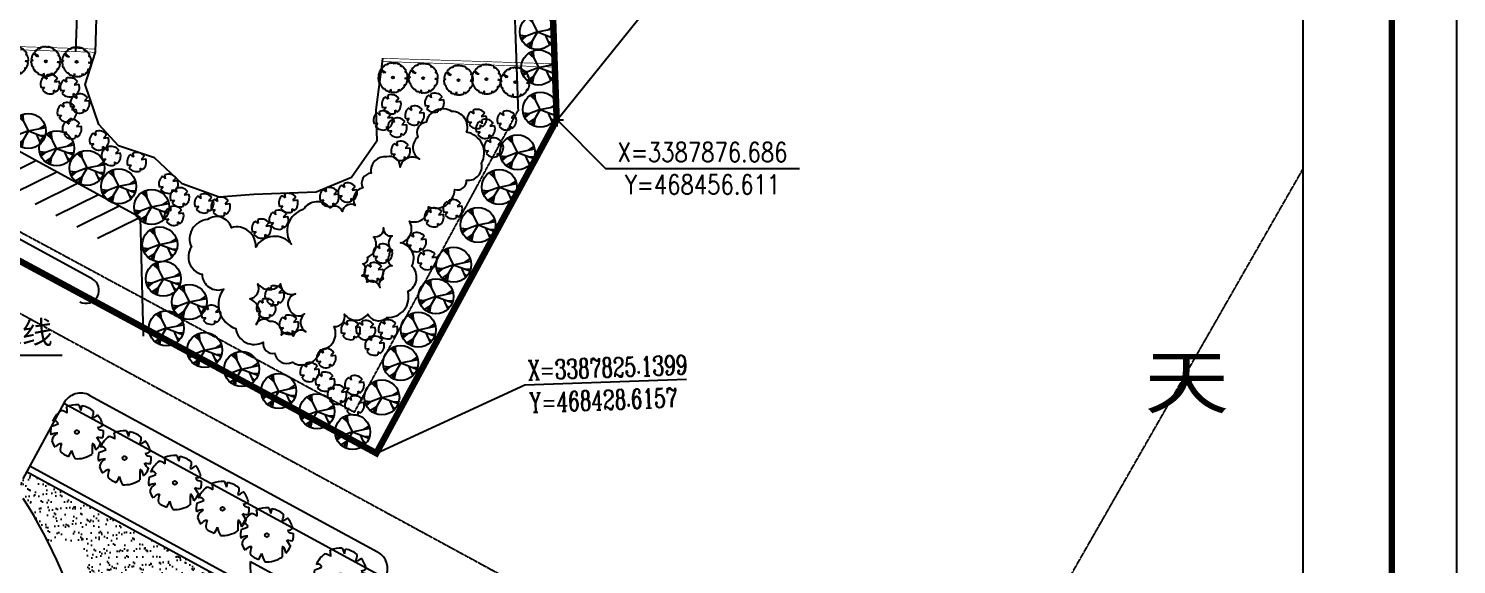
# Model space of a CAD drawing. Header units: millimetres. Extents: x 468001845 to 468595845, y 3387484553 to 3388325553.
# Drawn here: x 468374769 to 468595845, y 3387807942 to 3387890804 of the extents above; entities that cross this region are included whole.
import ezdxf
from ezdxf.enums import TextEntityAlignment as Align

# ---------------------------------------------------------------- set-up
doc = ezdxf.new("R2010")
doc.units = ezdxf.units.MM
for name, pattern in [('10', [1, 0.5, 0.5]), ('ACAD_ISO04W100', [30.5, 24, -3, 0.5, -3]), ('CENTER', [2, 1.25, -0.25, 0.25, -0.25])]:
    doc.linetypes.add(name, pattern=pattern)
for name, color, linetype in [('AXIS', 3, 'Continuous'), ('DOTE', 1, 'Continuous'), ('F-PLANT', 3, 'Continuous'), ('F-T', 3, 'Continuous'), ('F-树13', 114, 'Continuous'), ('F-水体', 150, 'Continuous'), ('N-ROAD', 4, 'Continuous'), ('PD', 8, 'Continuous'), ('PUB_DIM', 3, 'Continuous'), ('PUB_TEXT', 7, 'Continuous'), ('PUB_TITLE', 4, 'Continuous'), ('ROAD-XING', 1, 'CENTER'), ('TEXT', 7, 'Continuous'), ('TREE', 114, 'Continuous'), ('屋顶', 7, 'Continuous'), ('树', 104, 'Continuous'), ('红线', 1, 'Continuous'), ('绿化', 3, 'Continuous'), ('道路', 31, 'Continuous')]:
    doc.layers.add(name, color=color, linetype=linetype)
doc.styles.add('_DIMFONT', font='TXT.shx')
doc.styles.add('HT', font='', dxfattribs={"width": 0.8})
doc.styles.add('HZ1', font='COMPLEX', dxfattribs={"width": 0.7, "bigfont": 'FS64F'})
doc.styles.get("Standard").update_dxf_attribs({"font": 'arial.ttf'})
doc.styles.get('HT').set_extended_font_data('SimHei')
doc.dimstyles.get("Standard").update_dxf_attribs({"dimtxt": 0.18, "dimasz": 0.18, "dimexe": 0.18, "dimexo": 0.0625, "dimgap": 0.09, "dimtad": 0, "dimtih": 1, "dimtoh": 1, "dimdec": 4, "dimzin": 0, "dimdsep": 46, "dimtxsty": 'Standard', "dimcen": 0.09, "dimadec": 0, "dimazin": 0, "dimtfac": 1, "dimtdec": 4, "dimtofl": 0, "dimtmove": 0, "dimatfit": 3, "dimfxl": 1, "dimtolj": 1, "dimtzin": 0, "dimarcsym": 0})

# ---------------------------------------------------------------- blocks, each defined once
blk = doc.blocks.new('A$C73886351')
at = {"layer": 'F-树13'}
for p, q in [((2161, 6001), (1249, 7555)), ((3508, 7441), (2585, 8591)), ((4508, 4511), (3052, 8793)), ((3510, 7412), (3741, 8982)), ((2126, 5970), (441, 6351)), ((4508, 4511), (737, 6917)), ((4508, 4511), (2779, 398)), ((4508, 4511), (8634, 6359)), ((4508, 4511), (5271, 97)), ((6945, 5646), (8296, 7028)), ((6947, 5617), (8818, 5795)), ((3672, 2586), (1118, 1558)), ((2090, 1937), (1470, 1235)), ((3294, 1583), (3196, 223)), ((4986, 1662), (5852, 250))]:
    blk.add_line(p, q, dxfattribs=at)
blk.add_circle((4516, 4516), 4519, dxfattribs=at)
blk = doc.blocks.new('M_F13')
for p, q in [((-515, 179), (-397, 193)), ((-484, 239), (-484, 239)), ((-397, 193), (-484, 239))]:
    blk.add_line(p, q)
blk.add_circle((-3, 3), 38.2)
for centre, radius, start, end in [((-8, 3), 527, 126.0751, 153.6245), ((-356, 208), 224, 48.5203, 80.5151), ((-8, 3), 532, 89.3321, 114.3856), ((-325, 399), 130, 343.6555, 39.76), ((-175, 449), 193, 352.0775, 26.6128), ((-85, 589), 202, 304.1868, 338.5411), ((-8, 3), 531, 62.8767, 77.7021), ((80, 476), 154, 315.8454, 359.7651), ((-244, 1929), 1632, 285.4397, 290.7099), ((-8, 3), 523, 31.4098, 49.4752), ((-8, 3), 537, 160.8426, 187.275), ((412, 44), 234, 83.5323, 121.6544), ((959, 2091), 1965, 250.0865, 256.3451), ((-8, 3), 534, 340.3307, 19.43), ((-610, -942), 880, 77.3728, 85.4649), ((-5, -500), 587, 134.7782, 147.3315), ((-8, 3), 524, 200.8103, 231.4392), ((-8, 3), 514, 305.394, 326.2464), ((358, 465), 656, 266.7455, 282.0146), ((0, -631), 545, 39.6536, 53.993), ((-251, -396), 87.2, 97.741, 188.8107), ((-1350, -519), 1108, 2.9465, 10.9238), ((-8, 3), 522, 243.1498, 261.8356), ((125, -442), 220, 160.6009, 199.3991), ((100, -357), 178, 186.1912, 248.4952), ((-8, 3), 527, 274.7236, 290.3277), ((296, -376), 163, 170.6314, 220.6278), ((325, -118), 300, 230.4582, 263.1093)]:
    blk.add_arc(centre, radius, start, end)
at = {"width": 0.8, "flags": 9}
for tag, p in [('XSIZE', (-62, 12)), ('YSIZE', (9, 6))]:
    blk.add_attdef(tag, p, '', height=0.2, dxfattribs=at)
blk = doc.blocks.new('白玉兰')
at = {"layer": 'TREE', "color": 3}
blk.add_circle((61, 1), 199, dxfattribs=at)
for centre, radius, start, end in [((-536, 2631), 239, 52.32316, 158.05441), ((-230, 2746), 176, 43.99188, 155.05709), ((-10, 2863), 94.7, 33.22846, 176.94091), ((97, 2786), 132, 329.77614, 102.08348), ((529, 2630), 236, 38.68903, 163.6005), ((-2642, -49), 201, 94.15484, 215.25463), ((-2604, 462), 221, 120.17272, 262.1168), ((-2495, 787), 258, 115.45524, 211.27573), ((-2659, 200), 48.9, 59.81628, 272.80615), ((-2462, 1060), 149, 117.26637, 195.50342), ((-2197, 1250), 339, 140.60003, 189.76228), ((-2218, 1163), 386, 79.87765, 128.48536), ((-2000, 1717), 230, 91.88043, 229.21393), ((-1823, 1989), 190, 71.92542, 192.98796), ((-1706, 2220), 76.5, 102.59062, 220.81652), ((-1363, 2136), 393, 93.79046, 156.34735), ((-1300, 2431), 132, 359.77614, 132.08348), ((-1120, 2434), 47.9, 28.31855, 184.30388), ((-848, 2512), 236, 68.68903, 193.6005), ((265, 2738), 56.3, 199.99652, 312.62591), ((848, 2557), 258, 25.45524, 121.27573), ((1175, 2507), 187, 18.69003, 120.35894), ((1081, 2668), 0, 271.6988, 136.31121), ((1081, 2668), 0.0000000131, 114.00501, 296.30592), ((5198, -16), 4323, 145.93759, 153.54284), ((2459, 907), 1512, 113.6044, 138.44228), ((1365, 2269), 298, 28.0547, 92.62854), ((1712, 2018), 309, 11.6162, 62.6518), ((2041, 1833), 239, 352.32316, 98.05441), ((2293, 1626), 176, 343.99188, 95.05709), ((2278, 1801), 0.000000031, 97.65141, 276.75186), ((2462, 1578), 0, 136.31121, 174.47898), ((2354, 1342), 259, 351.73484, 65.3951), ((2587, 1209), 98.6, 76.25084, 224.67151), ((2584, 856), 292, 52.9725, 103.23958), ((2517, 1140), 0, 136.31121, 250.16795), ((2547, 936), 261, 333.53802, 35.70622), ((2692, 598), 239, 322.32316, 68.05441), ((2881, 452), 0.0000000528, 65.81366, 245.45117), ((2807, 293), 176, 313.99188, 65.05709), ((2831, 13), 182, 299.76982, 57.36012), ((-2684, -291), 176, 133.99188, 245.05709), ((-2507, -579), 282, 152.69426, 237.68332), ((-2424, -934), 261, 153.53802, 215.70622), ((-2503, 131), 1225, 263.72332, 297.43694), ((-2231, -1340), 259, 171.73484, 245.3951), ((-2375, -1349), 122, 86.50604, 157.69573), ((-2264, -373), 861, 263.07118, 310.47879), ((-2170, -1624), 176, 163.99188, 275.05709), ((-1918, -1831), 239, 172.32316, 278.05441), ((-1501, -1456), 664, 86.03753, 131.18307), ((-1681, -2091), 205, 173.45849, 358.51015), ((-160, -2428), 2085, 128.39615, 137.8344), ((-1553, -2246), 168, 290.63911, 62.50363), ((-1058, -2192), 485, 205.82974, 281.87218), ((-554, -2287), 554, 223.23866, 312.52985), ((-13, -2691), 167, 181.20284, 321.39121), ((282, -2677), 203, 215.87088, 355.51128), ((610, -2717), 128, 169.13865, 346.12193), ((836, -2505), 263, 247.42706, 3.30612), ((1173, -2422), 100, 222.16503, 330.15021), ((1424, -2304), 235, 225.65599, 336.06138), ((1551, -2066), 344, 284.66459, 1.16001), ((1802, -2160), 662, 33.82274, 83.79725), ((1390, -2286), 921, 23.63636, 58.31831), ((2017, -1874), 221, 236.76148, 349.07392), ((2268, -1606), 204, 294.53959, 14.53177), ((2369, -1314), 259, 291.73484, 5.3951), ((2568, -1113), 187, 288.69003, 30.35894), ((2876, 389), 535, 243.7158, 274.78425), ((-2496, -5323), 7331, 42.12099, 45.5357), ((2638, -797), 239, 292.32316, 38.05441), ((2682, -432), 261, 303.53802, 5.70622)]:
    blk.add_arc(centre, radius, start, end, dxfattribs=at)
blk = doc.blocks.new('A$C01E77073')
at = {"layer": '绿化', "color": 252, "xscale": 0.6, "yscale": 0.6, "zscale": 0.6, "rotation": 297.5864838025413}
blk.add_blockref('白玉兰', (1750, 1786), dxfattribs=at)
blk = doc.blocks.new('A$C7A7F17D7')
at = {"layer": '树'}
for p, q in [((1064, 2275), (580, 2669)), ((1064, 2275), (959, 2872)), ((2684, 2357), (2182, 1846)), ((629, 1019), (80, 984)), ((629, 1019), (268, 599)), ((1483, 1480), (1483, 1480)), ((1483, 1480), (1483, 1480)), ((1974, 535), (1948, 42)), ((1970, 527), (2362, 274)), ((2182, 1846), (2905, 1914))]:
    blk.add_line(p, q, dxfattribs=at)
for start, end in [(127.14761, 199.45873), (36.13005, 110.62476), (215.83572, 288.30174), (306.0239, 16.95503)]:
    blk.add_arc((1483, 1480), 1487, start, end, dxfattribs=at)
blk = doc.blocks.new('_DIMZB1')
blk.add_line((0, 0), (3000, 0))
at = {"style": '_DIMFONT', "width": 0.8}
for tag, p in [('X=', (1500, 250)), ('Y=', (1500, -250))]:
    blk.add_attdef(tag, text='', height=300, dxfattribs=at).set_placement(p, align=Align.MIDDLE)

msp = doc.modelspace()

# ---------------------------------------------------------------- hatches: boundary and pattern name
at = {"layer": 'F-PLANT'}
h = msp.add_hatch(dxfattribs=at)
h.set_pattern_fill('AR-SAND', color=256, scale=1000, style=0)
h.set_pattern_definition([(37.5, (467814716.8, 3384389223.2), (-62.99336, 1926.8238), [0, -1520, 0, -1700, 0, -1625]), (7.5, (467814716.8, 3384389223.2), (1769.7767, 2822.146), [0, -820, 0, -1370, 0, -525]), (327.5, (467813486.8, 3384389223.2), (3114.1419, 5.65905), [0, -500, 0, -1800, 0, -2350]), (317.5, (467813486.8, 3384389223.2), (3006.1266, 877.6756), [0, -250, 0, -1180, 0, -1350])])
h.paths.add_polyline_path([(468374475.9, 3387822309.6), (468373863.5, 3387821182, 0.27102677), (468373959.9, 3387818153.8, -0.02424227), (468378012.3, 3387810954.2, -0.77459451), (468383575.3, 3387807082.4), (468407983.6, 3387793789.3), (468413126, 3387790988.6, 0.06802176), (468411707.9, 3387796317.7, -0.06407135), (468409567.5, 3387803198.3)])

# ---------------------------------------------------------------- linework, layer by layer
for p, q in [((468375909.9, 3387870375.8), (468369324.9, 3387867123.6)), ((468379137.2, 3387868623.8), (468372552.2, 3387865371.6)), ((468382364.5, 3387866871.7), (468375779.4, 3387863619.5)), ((468385591.8, 3387865119.7), (468379006.7, 3387861867.5)), ((468388819, 3387863367.6), (468382234, 3387860115.4)), ((468392046.3, 3387861615.6), (468385461.2, 3387858363.4))]:
    msp.add_line(p, q)
at = {"layer": 'AXIS'}
msp.add_lwpolyline([(468024799.3, 3388262599.3), (468572068.3, 3388262599.3), (468572068.3, 3387579084.4), (468024799.3, 3387579084.4)], close=True, dxfattribs=at)
at = {"layer": 'DOTE'}
msp.add_lwpolyline([(468409378, 3387804440.2, -0.03503628), (468409144.6, 3387808385, -0.0310074)], format="xyb", dxfattribs=at)
at = {"layer": 'F-T'}
for points in [[(468442578.1, 3387874788.8, 0.52056705), (468440321.5, 3387877982.8, 0.52056705), (468436346.9, 3387876329.8, 0.52056705), (468435042.8, 3387874016.4, 0.52056705), (468435289.7, 3387870624.9, 0.52056705), (468432308.8, 3387869385.2, 0.52056705), (468430236.3, 3387870948.5, 0.52056705), (468427803.7, 3387868469, 0.52056705), (468426499.7, 3387866155.6, 0.52056705), (468425334.9, 3387863469.3, 0.52056705), (468423352.1, 3387862517.1, 0.52056705), (468421441.4, 3387863078.7, 0.52056705), (468417291.6, 3387862804.8, 0.52056705), (468415465.7, 3387857450.3, 0.52056705), (468409935.6, 3387857001.3, 0.52056705), (468406172.8, 3387860015.7, 0.52056705), (468402472.8, 3387861269.2, 0.52056705), (468399977.1, 3387857024.2, 0.52056705), (468401640.1, 3387852801.5, 0.52056705), (468404998.4, 3387850528.4, 0.52056705), (468406854.6, 3387844423.5, 0.52056705), (468411089.5, 3387842307.5, 0.52056705), (468412914.7, 3387840609.4, 0.52056705), (468415612.2, 3387839194.2, 0.52056705), (468419955.4, 3387841112.2, 0.52056705), (468422095.9, 3387844714.8, 0.52056705), (468423665.2, 3387846659.8, 0.52056705), (468427320.4, 3387846664.1, 0.52056705), (468430238.2, 3387846138.4, 0.52056705), (468433498.2, 3387850158.8, 0.52056705), (468434114.6, 3387854084.9, 0.52056705), (468432348, 3387857674.2, 0.52056705), (468433742.1, 3387860998.3, 0.52056705), (468436687.2, 3387863244.2, 0.52056705), (468440751.8, 3387865907.9, 0.52056705), (468442590.8, 3387867358.8, 0.52056705), (468444893, 3387869959.6, 0.52056705), (468442578.1, 3387874788.8)], [(468428153.4, 3387858658.1, 0.52056705), (468429745.1, 3387859974.2, 0.52056705), (468431048.8, 3387858761.3, 0.52056705), (468431129.5, 3387856497.3, 0.52056705), (468430652.9, 3387855724.6, 0.52056705), (468431088.8, 3387854103, 0.52056705), (468429649.9, 3387852036.6, 0.52056705), (468429191.2, 3387850760.9, 0.52056705), (468427145.6, 3387851569.6, 0.52056705), (468426354.4, 3387852548.9, 0.52056705), (468426538.9, 3387854444.6, 0.52056705), (468427258.4, 3387855477.7, 0.52056705), (468428153.4, 3387858658.1)], [(468408959.2, 3387849032.3, 0.52056705), (468410263.2, 3387851345.7, 0.52056705), (468413792.6, 3387851345.5, 0.52056705), (468416116.8, 3387849791.2, 0.52056705), (468415194.9, 3387847365.4, 0.52056705), (468417487.7, 3387846691.5, 0.52056705), (468417712.3, 3387843928.9, 0.52056705), (468415720.5, 3387843228.2, 0.52056705), (468413949.1, 3387843416.9, 0.52056705), (468412110.5, 3387845492.4, 0.52056705), (468409983.8, 3387845038.7, 0.52056705), (468408959.2, 3387849032.3)]]:
    msp.add_lwpolyline(points, format="xyb", close=True, dxfattribs=at)
at = {"layer": 'F-水体'}
for p, q in [((468382112.6, 3387887234.3), (468382335.6, 3387894220.8)), ((468385111, 3387887138.6), (468385334.1, 3387894125.1)), ((468455997.5, 3387891865.3), (468456247.3, 3387884852.4))]:
    msp.add_line(p, q, dxfattribs=at)
msp.add_lwpolyline([(468429543.9, 3387886210.6), (468429528.3, 3387885720.5), (468428530.5, 3387878232.8), (468428702.4, 3387873410.1), (468424761.6, 3387867751), (468419319, 3387865487.6), (468409665.4, 3387865143.5), (468404301, 3387864739.3), (468398559.1, 3387866817.2), (468394274.5, 3387870803.4), (468388684.6, 3387872673.7), (468385646.3, 3387875957.8), (468383514, 3387882147), (468385111, 3387887138), (468385334.1, 3387894125.1)], dxfattribs=at)
at = {"layer": 'F-水体', "const_width": 100}
for points in [[(468299245.7, 3387890397), (468385127, 3387887637.7)], [(468299438.1, 3387889890.5), (468385111, 3387887138)], [(468429527, 3387885710.9), (468456247.3, 3387884852.4)], [(468429543.9, 3387886210.6), (468456229.5, 3387885353.3)]]:
    msp.add_lwpolyline(points, dxfattribs=at)
at = {"layer": 'N-ROAD'}
for p, q in [((468392046.3, 3387861615.6), (468346864.5, 3387886144.3)), ((468384625.5, 3387852089.1), (468363712, 3387863442.8)), ((468392046.3, 3387861615.6), (468392526.5, 3387843242))]:
    msp.add_line(p, q, dxfattribs=at)
msp.add_arc((468383671.2, 3387850331.4), 2000, 241.502902, 61.502902, dxfattribs=at)
at = {"layer": 'PD'}
for p, q in [((468374475.9, 3387822309.6), (468424230.1, 3387795212.8)), ((468374953.1, 3387823188.4), (468424707.3, 3387796091.6))]:
    msp.add_line(p, q, dxfattribs=at)
at = {"layer": 'PUB_DIM'}
for p, q in [((468456610.7, 3387875686.5), (468456610.7, 3387877686.5)), ((468455610.7, 3387876686.5), (468457610.7, 3387876686.5)), ((468456610.7, 3387876686.5), (468464110.7, 3387869186.5))]:
    msp.add_line(p, q, dxfattribs=at)
at = {"layer": 'PUB_TITLE'}
msp.add_lwpolyline([(468001845, 3387484552.7), (468001845, 3388325552.7), (468595845, 3388325552.7), (468595845, 3387484552.7)], close=True, dxfattribs=at)
at = {"layer": 'PUB_TITLE', "const_width": 1000}
msp.add_lwpolyline([(468011845, 3387494552.7), (468585845, 3387494552.7), (468585845, 3388300552.7), (468011845, 3388300552.7)], close=True, dxfattribs=at)
at = {"layer": 'ROAD-XING', "linetype": 'ACAD_ISO04W100'}
for p, q in [((468305364.2, 3387883752.1), (468514563.8, 3387770135.8)), ((468524360, 3387785669.6), (468572068.3, 3387869040.5))]:
    msp.add_line(p, q, dxfattribs=at)
at = {"layer": 'ROAD-XING', "color": 7, "linetype": 'ACAD_ISO04W100'}
msp.add_line((468359327.1, 3387840286.3), (468379987, 3387840286.3), dxfattribs=at)
at = {"layer": 'ROAD-XING', "linetype": 'ACAD_ISO04W100', "ltscale": 0.1}
msp.add_arc((468293354.8, 3387823250.9), 220835.3, 183.694605, 309.517902, dxfattribs=at)
at = {"layer": 'TEXT'}
msp.add_lwpolyline([(468428615.7, 3387825139.8), (468451581.1, 3387835712.5), (468451581.3, 3387835712.5), (468476632.1, 3387836605.3)], dxfattribs=at)
at = {"layer": '屋顶'}
msp.add_line((468409144.6, 3387808385), (468426318.3, 3387799057.9), dxfattribs=at)
at = {"layer": '屋顶', "color": 7}
msp.add_arc((468301783.2, 3387772787.6), 73250, 347.359111, 162.606643, dxfattribs=at)
at = {"layer": '红线', "linetype": 'ACAD_ISO04W100'}
for p, q in [((468438308.4, 3388221941.7), (468450556.1, 3387878110.2)), ((468310531.3, 3387893267.5), (468425241.8, 3387831499.4)), ((468425241.8, 3387831499.4), (468450556.1, 3387878110.2))]:
    msp.add_line(p, q, dxfattribs=at)
at = {"layer": '红线', "linetype": 'ACAD_ISO04W100', "ltscale": 80}
msp.add_line((468380999.9, 3387850999.8), (468308999.9, 3387888999.8), dxfattribs=at)
at = {"layer": '红线', "linetype": 'ACAD_ISO04W100', "ltscale": 0.3, "const_width": 1000}
msp.add_lwpolyline([(468456538.4, 3387876680.1), (468443875, 3388232189), (468081435.8, 3388216685.6), (468092838.2, 3387896584.3), (468309460.1, 3387889301.2), (468428615.6, 3387825139.7)], close=True, dxfattribs=at)
at = {"layer": '道路'}
for p, q in [((468380207.5, 3387832863.1), (468373863.5, 3387821182)), ((468380207.5, 3387832863.1), (468429993.2, 3387805824.4)), ((468384275.5, 3387834067.6), (468428788.7, 3387809892.5))]:
    msp.add_line(p, q, dxfattribs=at)
for centre, radius, start, end in [((468382843.8, 3387831431.3), 3000, 61.493589, 151.493609), ((468301783.2, 3387772787.6), 85250, 15.462763, 32.151177), ((468427356.9, 3387807256.2), 3000, 331.493609, 61.493589)]:
    msp.add_arc(centre, radius, start, end, dxfattribs=at)

# ---------------------------------------------------------------- block references
at = {"layer": 'F-PLANT', "color": 7, "xscale": 7.799999999999999, "yscale": 7.799999999999999, "zscale": 7.799999999999999, "rotation": 285.0869648758007}
for p in [(468382239, 3387828380.4), (468389620.4, 3387824356.6), (468397411.1, 3387820529.1), (468404792.5, 3387816505.4), (468411653.4, 3387812444.4), (468423044.8, 3387806209.8)]:
    msp.add_blockref('M_F13', p, dxfattribs=at)
at = {"layer": 'F-树13', "xscale": 0.6, "yscale": 0.6, "zscale": 0.6, "rotation": 92.04117345431564}
for p in [(468456366.8, 3387887670.7), (468456562.6, 3387882176.3), (468456794.4, 3387875672.5), (468377557.9, 3387872360.3), (468381916.7, 3387869676), (468453276, 3387869045.6), (468386643, 3387866649.8), (468391540.3, 3387863807.2), (468450463.1, 3387863694.1), (468396627.7, 3387860616.4), (468447168, 3387857825.3), (468397900.6, 3387854805), (468443381.8, 3387851688.9), (468398444.9, 3387849500), (468402480.5, 3387845916.8), (468440647.8, 3387846779.6), (468398884.9, 3387841848.1), (468437922.7, 3387841620.5), (468404843, 3387838471.1), (468435207.2, 3387836491.1), (468410560.9, 3387835534.2), (468416294.7, 3387832149.1), (468432271.9, 3387831148.2), (468422244.8, 3387828996.1), (468427746.4, 3387825827.2)]:
    msp.add_blockref('A$C73886351', p, dxfattribs=at)
at = {"layer": 'PUB_DIM', "xscale": 10, "yscale": 10, "zscale": 10}
msp.add_blockref('_DIMZB1', (468464110.7, 3387869186.5), dxfattribs=at).add_auto_attribs({'X=': 'X=3387876.686', 'Y=': 'Y=468456.611'})
at = {"layer": '树', "xscale": 1.3, "yscale": 1.3, "zscale": 1.3, "rotation": 2.041173454315652}
for p in [(468370256.7, 3387883519.8), (468375226.3, 3387883379), (468380002.9, 3387883294.8), (468428975.7, 3387880861.3), (468433668.8, 3387880775.3), (468439130.6, 3387880463.3), (468443435, 3387880616.8), (468447888.5, 3387880142.2)]:
    msp.add_blockref('A$C01E77073', p, dxfattribs=at)
at = {"layer": '树', "rotation": 2.041173454315652}
for p in [(468376671, 3387880663.7), (468379730.6, 3387880184.4), (468379278.6, 3387876343.8), (468381291.7, 3387877690.4), (468429521.1, 3387877571.3), (468436186.7, 3387877808.8), (468380059, 3387873723.9), (468428236.1, 3387875073.9), (468430434.5, 3387873975.5), (468433116.3, 3387875836.2), (468442753.9, 3387875297.1), (468444084.1, 3387873775.5), (468447375, 3387875069.5), (468384272, 3387871957.8), (468386123.7, 3387869572.2), (468430955.7, 3387870365.7), (468445365.1, 3387870879.2), (468390083, 3387868634.6), (468395011.8, 3387865279.9), (468396755, 3387863184.7), (468419916.3, 3387863225.6), (468422738, 3387863914.6), (468400518.2, 3387862240.1), (468403087.8, 3387861743.3), (468413569.2, 3387862313), (468439023.5, 3387861357), (468395876, 3387860309.5), (468409392.4, 3387858339.6), (468412091.6, 3387859710.7), (468436124.7, 3387860076.9), (468433414.7, 3387856253.9), (468428177.3, 3387854498.2), (468426808.2, 3387851605.5), (468435084.3, 3387853469.5), (468411428.8, 3387848017.4), (468401622.7, 3387845020.2), (468410126.3, 3387846009.7), (468413651.3, 3387843487.7), (468428988.2, 3387842759.4), (468423201.4, 3387842651.3), (468425557.4, 3387842637.2), (468426919, 3387840234.1), (468416857.3, 3387836149.1), (468419430.6, 3387838300.1), (468419265.7, 3387834665.9), (468423799.2, 3387834141), (468421103.4, 3387832672), (468423812.8, 3387831003.5)]:
    msp.add_blockref('A$C7A7F17D7', p, dxfattribs=at)

# ---------------------------------------------------------------- texts
at = {"layer": 'PUB_TEXT', "color": 7, "style": 'HT'}
msp.add_text('用地红线', height=3500, rotation=360, dxfattribs=at).set_placement((468359424.5, 3387842073.8))
at = {"layer": 'PUB_TEXT', "color": 7, "style": 'HT', "width": 1.2}
msp.add_text('天', height=8000, rotation=360, dxfattribs=at).set_placement((468547552.3, 3387832162.1))
at = {"layer": 'TEXT', "linetype": '10', "insert": (468452051, 3387839454), "char_height": 3000, "width": 30000, "attachment_point": 1, "rotation": 2.041173, "style": 'HZ1'}
msp.add_mtext('\\A1;X=3387825.1399\\PY=468428.6157', dxfattribs=at)

# ---------------------------------------------------------------- leaders
at = {"layer": 'TEXT', "annotation_type": 0, "has_hookline": 1, "hookline_direction": 0, "text_width": 26900, "horizontal_direction": (0.999365, 0.035618, 0)}
msp.add_leader([(468456610.7, 3387876686.5), (468477486, 3387902626.1), (468477486.1, 3387902626.1)], dimstyle='Standard', dxfattribs=at)

doc.saveas('drawing.dxf')
